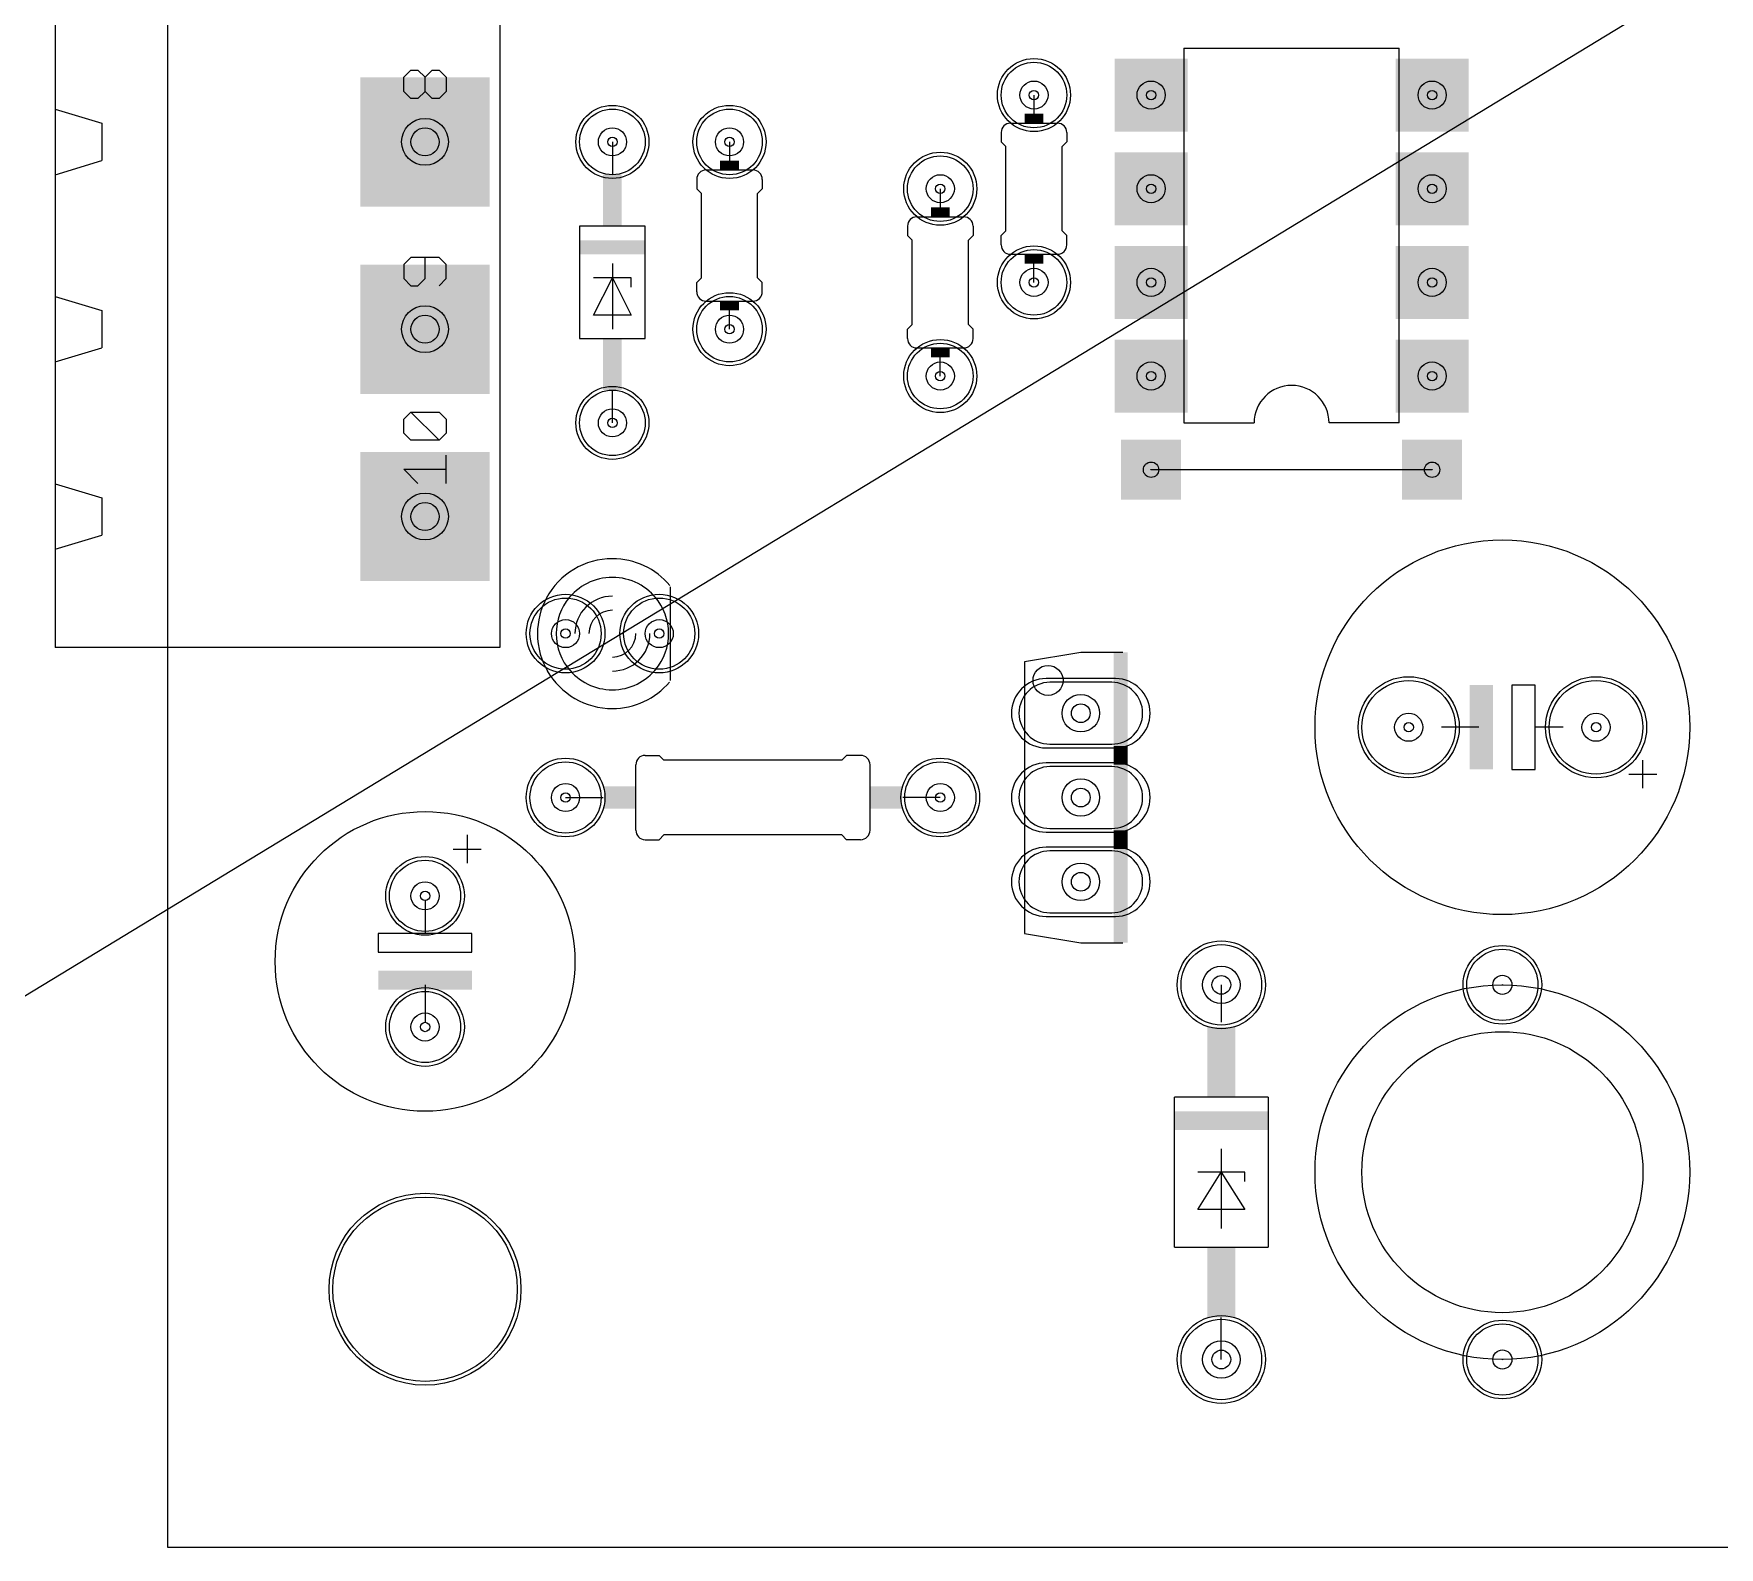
# Model space of a CAD drawing. Extents: x -71 to 251, y 10 to 132.
# Drawn here: x -2.99 to 42.71, y 10.15 to 51.19 of the extents above; entities that cross this region are included whole.
import ezdxf

# ---------------------------------------------------------------- set-up
doc = ezdxf.new("R2010")
doc.units = 0
doc.header["$MEASUREMENT"] = 0
doc.layers.get('0').update_dxf_attribs({"linetype": 'CONTINUOUS'})
for name, color, linetype in [('1', 22, 'CONTINUOUS'), ('17', 82, 'CONTINUOUS'), ('18', 82, 'CONTINUOUS'), ('20', 7, 'CONTINUOUS'), ('21', 253, 'CONTINUOUS'), ('29', 253, 'CONTINUOUS'), ('30', 253, 'CONTINUOUS'), ('44', 253, 'CONTINUOUS'), ('51', 253, 'CONTINUOUS')]:
    doc.layers.add(name, color=color, linetype=linetype)

# ---------------------------------------------------------------- blocks, each defined once
blk = doc.blocks.new('RECT')
blk.add_solid([(-0.5, -0.5), (0.5, -0.5), (-0.5, 0.5), (0.5, 0.5)])
blk = doc.blocks.new('ROUNDP')
blk.add_circle((0, 0), 0.5)
blk = doc.blocks.new('SQUAREP')
blk.add_solid([(-0.5, -0.5), (0.5, -0.5), (-0.5, 0.5), (0.5, 0.5)])
blk = doc.blocks.new('LONGP100')
blk.add_lwpolyline([(-0.5, -0.5), (0.5, -0.5, 1), (0.5, 0.5), (-0.5, 0.5, 1)], format="xyb", close=True)
blk = doc.blocks.new('SQUAREV')
blk.add_solid([(-0.5, -0.5), (0.5, -0.5), (-0.5, 0.5), (0.5, 0.5)])
blk = doc.blocks.new('ROUNDV')
blk.add_circle((0, 0), 0.5)

msp = doc.modelspace()

# ---------------------------------------------------------------- linework, layer by layer
at = {"linetype": 'Continuous'}
msp.add_line((43.805, 53.67), (-12.7862, 19.2871), dxfattribs=at)
at = {"layer": '1'}
msp.add_line((34.925, 39.37), (27.305, 39.37), dxfattribs=at)
at = {"layer": '20'}
for p, q in [((0.64, 111.722), (0.64, 10.1472)), ((0.64, 10.1472), (126.35, 10.1472))]:
    msp.add_line(p, q, dxfattribs=at)
msp.add_circle((7.62, 17.145), 2.5, dxfattribs=at)
at = {"layer": '21'}
for p, q in [((0.635, 87.376), (0.635, 34.544)), ((9.652, 52.705), (9.652, 48.895)), ((-2.413, 52.451), (-2.413, 49.149)), ((28.194, 50.8), (28.194, 40.64)), ((28.194, 50.8), (34.036, 50.8)), ((34.036, 40.64), (34.036, 50.8)), ((7.0475, 50.0121), (7.2382, 50.2028)), ((7.0475, 49.6308), (7.0475, 50.0121)), ((7.2382, 50.2028), (7.4289, 50.2028)), ((7.4289, 50.2028), (7.6195, 50.0121)), ((7.6195, 50.0121), (7.8102, 50.2028)), ((7.6195, 49.6308), (7.6195, 50.0121)), ((7.8102, 50.2028), (8.0008, 50.2028)), ((8.0008, 50.2028), (8.1915, 50.0121)), ((8.1915, 50.0121), (8.1915, 49.6308)), ((7.2382, 49.4401), (7.0475, 49.6308)), ((7.4289, 49.4401), (7.2382, 49.4401)), ((7.6195, 49.6308), (7.4289, 49.4401)), ((7.8102, 49.4401), (7.6195, 49.6308)), ((8.0008, 49.4401), (7.8102, 49.4401)), ((8.1915, 49.6308), (8.0008, 49.4401)), ((-2.413, 49.149), (-2.413, 47.371)), ((-2.413, 49.149), (-1.143, 48.768)), ((-1.143, 48.768), (-1.143, 47.752)), ((23.241, 48.514), (23.241, 48.26)), ((25.019, 48.514), (25.019, 48.26)), ((23.368, 48.133), (23.241, 48.26)), ((23.368, 45.847), (23.368, 48.133)), ((24.892, 48.133), (25.019, 48.26)), ((24.892, 45.847), (24.892, 48.133)), ((-2.413, 47.371), (-1.143, 47.752)), ((9.652, 47.625), (9.652, 43.815)), ((-2.413, 47.371), (-2.413, 44.069)), ((14.986, 47.244), (14.986, 46.99)), ((16.764, 47.244), (16.764, 46.99)), ((15.113, 46.863), (14.986, 46.99)), ((15.113, 44.577), (15.113, 46.863)), ((16.637, 46.863), (16.764, 46.99)), ((16.637, 44.577), (16.637, 46.863)), ((11.811, 45.974), (11.811, 42.926)), ((13.589, 45.974), (11.811, 45.974)), ((13.589, 42.926), (13.589, 45.974)), ((20.701, 45.974), (20.701, 45.72)), ((20.828, 45.593), (20.701, 45.72)), ((22.352, 45.593), (22.479, 45.72)), ((22.479, 45.974), (22.479, 45.72)), ((23.368, 45.847), (23.241, 45.72)), ((23.241, 45.466), (23.241, 45.72)), ((24.892, 45.847), (25.019, 45.72)), ((25.019, 45.466), (25.019, 45.72)), ((20.828, 43.307), (20.828, 45.593)), ((22.352, 43.307), (22.352, 45.593)), ((7.2382, 45.1228), (7.0475, 44.9321)), ((7.0475, 44.9321), (7.0475, 44.5508)), ((8.0008, 45.1228), (7.2382, 45.1228)), ((7.6195, 44.5508), (7.6195, 45.1228)), ((8.1915, 44.9321), (8.0008, 45.1228)), ((8.1915, 44.5508), (8.1915, 44.9321)), ((12.7, 44.958), (12.7, 44.577)), ((7.0475, 44.5508), (7.2382, 44.3601)), ((7.2382, 44.3601), (7.4289, 44.3601)), ((7.4289, 44.3601), (7.6195, 44.5508)), ((8.0008, 44.3601), (8.1915, 44.5508)), ((12.192, 43.561), (12.7, 44.577)), ((12.7, 44.577), (12.192, 44.577)), ((12.7, 44.577), (12.7, 43.18)), ((12.7, 44.577), (13.208, 43.561)), ((13.208, 44.577), (12.7, 44.577)), ((13.208, 44.323), (13.208, 44.577)), ((15.113, 44.577), (14.986, 44.45)), ((14.986, 44.196), (14.986, 44.45)), ((16.637, 44.577), (16.764, 44.45)), ((16.764, 44.196), (16.764, 44.45)), ((-2.413, 44.069), (-2.413, 42.291)), ((-2.413, 44.069), (-1.143, 43.688)), ((-1.143, 43.688), (-1.143, 42.672)), ((13.208, 43.561), (12.192, 43.561)), ((20.828, 43.307), (20.701, 43.18)), ((20.701, 42.926), (20.701, 43.18)), ((22.352, 43.307), (22.479, 43.18)), ((22.479, 42.926), (22.479, 43.18)), ((-2.413, 42.291), (-1.143, 42.672)), ((9.652, 42.545), (9.652, 38.735)), ((11.811, 42.926), (13.589, 42.926)), ((-2.413, 42.291), (-2.413, 38.989)), ((7.0475, 40.7411), (7.2382, 40.9318)), ((7.0475, 40.3598), (7.0475, 40.7411)), ((7.2382, 40.9318), (8.0008, 40.9318)), ((8.0008, 40.1691), (7.2382, 40.9318)), ((8.0008, 40.9318), (8.1915, 40.7411)), ((8.1915, 40.7411), (8.1915, 40.3598)), ((7.2382, 40.1691), (7.0475, 40.3598)), ((8.1915, 40.3598), (8.0008, 40.1691)), ((28.194, 40.64), (30.099, 40.64)), ((34.036, 40.64), (32.131, 40.64)), ((8.0008, 40.1691), (7.2382, 40.1691)), ((8.1915, 38.9997), (8.1915, 39.7624)), ((7.4289, 38.9997), (7.0475, 39.381)), ((7.0475, 39.381), (8.1915, 39.381)), ((-2.413, 38.989), (-2.413, 37.211)), ((-2.413, 38.989), (-1.143, 38.608)), ((-1.143, 38.608), (-1.143, 37.592)), ((-2.413, 37.211), (-1.143, 37.592)), ((-2.413, 37.211), (-2.413, 34.544)), ((9.652, 37.465), (9.652, 34.544)), ((0.635, 34.544), (-2.413, 34.544)), ((9.652, 34.544), (0.635, 34.544)), ((25.4, 34.417), (23.876, 34.163)), ((26.543, 34.417), (25.4, 34.417)), ((23.876, 34.163), (23.876, 33.274)), ((37.719, 33.528), (37.084, 33.528)), ((37.084, 33.528), (37.084, 31.242)), ((37.719, 32.385), (37.719, 33.528)), ((23.876, 32.258), (23.876, 30.988)), ((36.195, 32.385), (35.687, 32.385)), ((37.973, 32.385), (37.719, 32.385)), ((37.719, 31.242), (37.719, 32.385)), ((13.589, 31.623), (13.97, 31.623)), ((14.097, 31.496), (13.97, 31.623)), ((18.923, 31.496), (19.05, 31.623)), ((19.431, 31.623), (19.05, 31.623)), ((13.335, 29.591), (13.335, 31.369)), ((18.923, 31.496), (14.097, 31.496)), ((19.685, 29.591), (19.685, 31.369)), ((37.084, 31.242), (37.719, 31.242)), ((40.259, 31.115), (41.021, 31.115)), ((40.64, 30.734), (40.64, 31.496)), ((23.876, 29.972), (23.876, 28.702)), ((8.763, 29.464), (8.763, 28.702)), ((13.589, 29.337), (13.97, 29.337)), ((14.097, 29.464), (13.97, 29.337)), ((18.923, 29.464), (14.097, 29.464)), ((18.923, 29.464), (19.05, 29.337)), ((19.431, 29.337), (19.05, 29.337)), ((8.382, 29.083), (9.144, 29.083)), ((23.876, 27.686), (23.876, 26.797)), ((23.876, 26.797), (25.4, 26.543)), ((25.4, 26.543), (26.543, 26.543)), ((27.94, 18.288), (27.94, 22.352)), ((30.48, 22.352), (27.94, 22.352)), ((30.48, 22.352), (30.48, 18.288)), ((29.21, 20.955), (29.21, 20.32)), ((28.575, 19.304), (29.21, 20.32)), ((29.21, 20.32), (28.575, 20.32)), ((29.21, 20.32), (29.21, 18.796)), ((29.21, 20.32), (29.845, 19.304)), ((29.845, 20.32), (29.21, 20.32)), ((29.845, 20.066), (29.845, 20.32)), ((29.845, 19.304), (28.575, 19.304)), ((27.94, 18.288), (30.48, 18.288))]:
    msp.add_line(p, q, dxfattribs=at)
for centre, radius in [((36.83, 32.385), 5.08), ((7.62, 26.035), 4.064), ((36.83, 20.32), 5.08), ((36.83, 20.32), 3.81)]:
    msp.add_circle(centre, radius, dxfattribs=at)
for centre, radius, start, end in [((23.495, 48.514), 0.254, 90, 180), ((24.765, 48.514), 0.254, 0, 90), ((15.24, 47.244), 0.254, 90, 180), ((16.51, 47.244), 0.254, 0, 90), ((20.955, 45.974), 0.254, 90, 180), ((22.225, 45.974), 0.254, 0, 90), ((23.495, 45.466), 0.254, 180, 270), ((24.765, 45.466), 0.254, 270, 0), ((15.24, 44.196), 0.254, 180, 270), ((16.51, 44.196), 0.254, 270, 0), ((20.955, 42.926), 0.254, 180, 270), ((22.225, 42.926), 0.254, 270, 0), ((31.115, 40.64), 1.016, 0, 180), ((12.7001, 34.925), 2.032, 90.0017, 151.9286), ((12.7, 34.925), 2.032, 39.8072, 90.0003), ((12.7, 34.925), 1.524, 90, 143.1301), ((12.7, 34.925), 1.524, 35.5374, 89.9987), ((12.6999, 34.925), 2.032, 209.7464, 270.0016), ((12.7, 34.925), 1.524, 217.8728, 269.9997), ((12.7, 34.925), 1.524, 270.0003, 322.1272), ((12.7, 34.925), 2.032, 269.9989, 319.762), ((13.589, 31.369), 0.254, 90, 180), ((19.431, 31.369), 0.254, 0, 90), ((13.589, 29.591), 0.254, 180, 270), ((19.431, 29.591), 0.254, 270, 0)]:
    msp.add_arc(centre, radius, start, end, dxfattribs=at)
at = {"layer": '29'}
msp.add_circle((7.62, 17.145), 2.6016, dxfattribs=at)
at = {"layer": '30'}
msp.add_circle((7.62, 17.145), 2.6016, dxfattribs=at)
at = {"layer": '44'}
for centre, radius in [((24.13, 49.53), 0.127), ((27.305, 49.53), 0.127), ((34.925, 49.53), 0.127), ((7.62, 48.26), 0.381), ((12.7, 48.26), 0.127), ((15.875, 48.26), 0.127), ((21.59, 46.99), 0.127), ((27.305, 46.99), 0.127), ((34.925, 46.99), 0.127), ((24.13, 44.45), 0.127), ((27.305, 44.45), 0.127), ((34.925, 44.45), 0.127), ((7.62, 43.18), 0.381), ((15.875, 43.18), 0.127), ((21.59, 41.91), 0.127), ((27.305, 41.91), 0.127), ((34.925, 41.91), 0.127), ((12.7, 40.64), 0.127), ((27.305, 39.37), 0.005), ((34.925, 39.37), 0.005), ((7.62, 38.1), 0.381), ((11.43, 34.925), 0.127), ((13.97, 34.925), 0.127), ((25.4, 32.766), 0.254), ((34.29, 32.385), 0.127), ((39.37, 32.385), 0.127), ((25.4, 30.48), 0.254), ((11.43, 30.48), 0.127), ((21.59, 30.48), 0.127), ((25.4, 28.194), 0.254), ((7.62, 27.813), 0.127), ((29.21, 25.4), 0.254), ((36.83, 25.4), 0.005), ((7.62, 24.257), 0.127), ((29.21, 15.24), 0.254), ((36.83, 15.24), 0.005)]:
    msp.add_circle(centre, radius, dxfattribs=at)
at = {"layer": '51'}
for p, q in [((24.13, 49.53), (24.13, 49.022)), ((9.652, 48.895), (9.652, 47.625)), ((23.495, 48.768), (24.765, 48.768)), ((12.7, 48.26), (12.7, 47.371)), ((15.875, 48.26), (15.875, 47.752)), ((15.24, 47.498), (16.51, 47.498)), ((21.59, 46.99), (21.59, 46.482)), ((20.955, 46.228), (22.225, 46.228)), ((23.495, 45.212), (24.765, 45.212)), ((24.13, 44.45), (24.13, 44.958)), ((15.24, 43.942), (16.51, 43.942)), ((9.652, 43.815), (9.652, 42.545)), ((15.875, 43.18), (15.875, 43.688)), ((20.955, 42.672), (22.225, 42.672)), ((21.59, 41.91), (21.59, 42.418)), ((12.7, 40.64), (12.7, 41.529)), ((9.652, 38.735), (9.652, 37.465)), ((14.2748, 33.655), (14.2748, 36.195)), ((23.876, 33.274), (23.876, 32.258)), ((35.687, 32.385), (35.179, 32.385)), ((38.481, 32.385), (37.973, 32.385)), ((23.876, 30.988), (23.876, 29.972)), ((11.43, 30.48), (12.446, 30.48)), ((21.59, 30.48), (20.574, 30.48)), ((23.876, 28.702), (23.876, 27.686)), ((7.62, 27.686), (7.62, 26.797)), ((7.62, 26.797), (6.35, 26.797)), ((6.35, 26.797), (6.35, 26.289)), ((8.89, 26.797), (7.62, 26.797)), ((8.89, 26.289), (8.89, 26.797)), ((6.35, 26.289), (8.89, 26.289)), ((7.62, 25.4), (7.62, 24.384)), ((29.21, 25.4), (29.21, 24.384)), ((29.21, 15.24), (29.21, 16.383))]:
    msp.add_line(p, q, dxfattribs=at)
msp.add_circle((24.511, 33.655), 0.4064, dxfattribs=at)
for centre, radius, start, end in [((12.7, 34.925), 2.032, 151.6982, 179.9999), ((12.7, 34.925), 1.524, 140.1962, 179.9998), ((12.7, 34.925), 1.016, 90, 180), ((12.7, 34.925), 1.524, 0.0005, 40.6017), ((12.7, 34.925), 0.635, 90, 180), ((12.7, 34.9249), 2.032, 179.9977, 211.6059), ((12.7, 34.9249), 1.524, 179.9976, 221.6308), ((12.7, 34.925), 0.635, 270, 0), ((12.7, 34.925), 1.016, 270, 0), ((12.7, 34.925), 1.524, 320.1962, 359.9998)]:
    msp.add_arc(centre, radius, start, end, dxfattribs=at)

# ---------------------------------------------------------------- block references
at = {"layer": '17'}
for name, p, xscale, yscale, rotation in [('ROUNDP', (24.13, 49.53), 1.778, 1.778, 270), ('SQUAREP', (27.305, 49.53), 1.778, 1.778, 180), ('SQUAREP', (34.925, 49.53), 1.778, 1.778, 180), ('ROUNDP', (24.13, 49.53), 0.762, 0.762, 270), ('ROUNDP', (24.13, 49.53), 0.762, 0.762, 270), ('ROUNDP', (24.13, 49.53), 0.762, 0.762, 270), ('ROUNDP', (24.13, 49.53), 0.762, 0.762, 270), ('ROUNDP', (24.13, 49.53), 0.762, 0.762, 270), ('ROUNDP', (24.13, 49.53), 0.762, 0.762, 270), ('ROUNDP', (24.13, 49.53), 0.762, 0.762, 270), ('ROUNDP', (24.13, 49.53), 0.762, 0.762, 270), ('ROUNDP', (24.13, 49.53), 0.762, 0.762, 270), ('ROUNDP', (24.13, 49.53), 0.762, 0.762, 270), ('ROUNDP', (24.13, 49.53), 0.762, 0.762, 270), ('ROUNDP', (24.13, 49.53), 0.762, 0.762, 270), ('ROUNDP', (24.13, 49.53), 0.762, 0.762, 270), ('ROUNDP', (24.13, 49.53), 0.762, 0.762, 270), ('ROUNDP', (27.305, 49.53), 0.762, 0.762, 180), ('ROUNDP', (27.305, 49.53), 0.762, 0.762, 180), ('ROUNDP', (27.305, 49.53), 0.762, 0.762, 180), ('ROUNDP', (27.305, 49.53), 0.762, 0.762, 180), ('ROUNDP', (27.305, 49.53), 0.762, 0.762, 180), ('ROUNDP', (27.305, 49.53), 0.762, 0.762, 180), ('ROUNDP', (27.305, 49.53), 0.762, 0.762, 180), ('ROUNDP', (27.305, 49.53), 0.762, 0.762, 180), ('ROUNDP', (27.305, 49.53), 0.762, 0.762, 180), ('ROUNDP', (27.305, 49.53), 0.762, 0.762, 180), ('ROUNDP', (27.305, 49.53), 0.762, 0.762, 180), ('ROUNDP', (27.305, 49.53), 0.762, 0.762, 180), ('ROUNDP', (27.305, 49.53), 0.762, 0.762, 180), ('ROUNDP', (27.305, 49.53), 0.762, 0.762, 180), ('ROUNDP', (34.925, 49.53), 0.762, 0.762, 180), ('ROUNDP', (34.925, 49.53), 0.762, 0.762, 180), ('ROUNDP', (34.925, 49.53), 0.762, 0.762, 180), ('ROUNDP', (34.925, 49.53), 0.762, 0.762, 180), ('ROUNDP', (34.925, 49.53), 0.762, 0.762, 180), ('ROUNDP', (34.925, 49.53), 0.762, 0.762, 180), ('ROUNDP', (34.925, 49.53), 0.762, 0.762, 180), ('ROUNDP', (34.925, 49.53), 0.762, 0.762, 180), ('ROUNDP', (34.925, 49.53), 0.762, 0.762, 180), ('ROUNDP', (34.925, 49.53), 0.762, 0.762, 180), ('ROUNDP', (34.925, 49.53), 0.762, 0.762, 180), ('ROUNDP', (34.925, 49.53), 0.762, 0.762, 180), ('ROUNDP', (34.925, 49.53), 0.762, 0.762, 180), ('ROUNDP', (34.925, 49.53), 0.762, 0.762, 180), ('ROUNDP', (12.7, 48.26), 1.778, 1.778, 270), ('ROUNDP', (15.875, 48.26), 1.778, 1.778, 270), ('ROUNDP', (12.7, 48.26), 0.762, 0.762, 270), ('ROUNDP', (12.7, 48.26), 0.762, 0.762, 270), ('ROUNDP', (12.7, 48.26), 0.762, 0.762, 270), ('ROUNDP', (12.7, 48.26), 0.762, 0.762, 270), ('ROUNDP', (12.7, 48.26), 0.762, 0.762, 270), ('ROUNDP', (12.7, 48.26), 0.762, 0.762, 270), ('ROUNDP', (12.7, 48.26), 0.762, 0.762, 270), ('ROUNDP', (12.7, 48.26), 0.762, 0.762, 270), ('ROUNDP', (12.7, 48.26), 0.762, 0.762, 270), ('ROUNDP', (12.7, 48.26), 0.762, 0.762, 270), ('ROUNDP', (12.7, 48.26), 0.762, 0.762, 270), ('ROUNDP', (12.7, 48.26), 0.762, 0.762, 270), ('ROUNDP', (12.7, 48.26), 0.762, 0.762, 270), ('ROUNDP', (12.7, 48.26), 0.762, 0.762, 270), ('ROUNDP', (15.875, 48.26), 0.762, 0.762, 270), ('ROUNDP', (15.875, 48.26), 0.762, 0.762, 270), ('ROUNDP', (15.875, 48.26), 0.762, 0.762, 270), ('ROUNDP', (15.875, 48.26), 0.762, 0.762, 270), ('ROUNDP', (15.875, 48.26), 0.762, 0.762, 270), ('ROUNDP', (15.875, 48.26), 0.762, 0.762, 270), ('ROUNDP', (15.875, 48.26), 0.762, 0.762, 270), ('ROUNDP', (15.875, 48.26), 0.762, 0.762, 270), ('ROUNDP', (15.875, 48.26), 0.762, 0.762, 270), ('ROUNDP', (15.875, 48.26), 0.762, 0.762, 270), ('ROUNDP', (15.875, 48.26), 0.762, 0.762, 270), ('ROUNDP', (15.875, 48.26), 0.762, 0.762, 270), ('ROUNDP', (15.875, 48.26), 0.762, 0.762, 270), ('ROUNDP', (15.875, 48.26), 0.762, 0.762, 270), ('ROUNDP', (21.59, 46.99), 1.778, 1.778, 270), ('SQUAREP', (27.305, 46.99), 1.778, 1.778, 180), ('SQUAREP', (34.925, 46.99), 1.778, 1.778, 180), ('ROUNDP', (21.59, 46.99), 0.762, 0.762, 270), ('ROUNDP', (21.59, 46.99), 0.762, 0.762, 270), ('ROUNDP', (21.59, 46.99), 0.762, 0.762, 270), ('ROUNDP', (21.59, 46.99), 0.762, 0.762, 270), ('ROUNDP', (21.59, 46.99), 0.762, 0.762, 270), ('ROUNDP', (21.59, 46.99), 0.762, 0.762, 270), ('ROUNDP', (21.59, 46.99), 0.762, 0.762, 270), ('ROUNDP', (21.59, 46.99), 0.762, 0.762, 270), ('ROUNDP', (21.59, 46.99), 0.762, 0.762, 270), ('ROUNDP', (21.59, 46.99), 0.762, 0.762, 270), ('ROUNDP', (21.59, 46.99), 0.762, 0.762, 270), ('ROUNDP', (21.59, 46.99), 0.762, 0.762, 270), ('ROUNDP', (21.59, 46.99), 0.762, 0.762, 270), ('ROUNDP', (21.59, 46.99), 0.762, 0.762, 270), ('ROUNDP', (27.305, 46.99), 0.762, 0.762, 180), ('ROUNDP', (27.305, 46.99), 0.762, 0.762, 180), ('ROUNDP', (27.305, 46.99), 0.762, 0.762, 180), ('ROUNDP', (27.305, 46.99), 0.762, 0.762, 180), ('ROUNDP', (27.305, 46.99), 0.762, 0.762, 180), ('ROUNDP', (27.305, 46.99), 0.762, 0.762, 180), ('ROUNDP', (27.305, 46.99), 0.762, 0.762, 180), ('ROUNDP', (27.305, 46.99), 0.762, 0.762, 180), ('ROUNDP', (27.305, 46.99), 0.762, 0.762, 180), ('ROUNDP', (27.305, 46.99), 0.762, 0.762, 180), ('ROUNDP', (27.305, 46.99), 0.762, 0.762, 180), ('ROUNDP', (27.305, 46.99), 0.762, 0.762, 180), ('ROUNDP', (27.305, 46.99), 0.762, 0.762, 180), ('ROUNDP', (27.305, 46.99), 0.762, 0.762, 180), ('ROUNDP', (34.925, 46.99), 0.762, 0.762, 180), ('ROUNDP', (34.925, 46.99), 0.762, 0.762, 180), ('ROUNDP', (34.925, 46.99), 0.762, 0.762, 180), ('ROUNDP', (34.925, 46.99), 0.762, 0.762, 180), ('ROUNDP', (34.925, 46.99), 0.762, 0.762, 180), ('ROUNDP', (34.925, 46.99), 0.762, 0.762, 180), ('ROUNDP', (34.925, 46.99), 0.762, 0.762, 180), ('ROUNDP', (34.925, 46.99), 0.762, 0.762, 180), ('ROUNDP', (34.925, 46.99), 0.762, 0.762, 180), ('ROUNDP', (34.925, 46.99), 0.762, 0.762, 180), ('ROUNDP', (34.925, 46.99), 0.762, 0.762, 180), ('ROUNDP', (34.925, 46.99), 0.762, 0.762, 180), ('ROUNDP', (34.925, 46.99), 0.762, 0.762, 180), ('ROUNDP', (34.925, 46.99), 0.762, 0.762, 180), ('ROUNDP', (24.13, 44.45), 1.778, 1.778, 270), ('SQUAREP', (27.305, 44.45), 1.778, 1.778, 180), ('SQUAREP', (34.925, 44.45), 1.778, 1.778, 180), ('ROUNDP', (24.13, 44.45), 0.762, 0.762, 270), ('ROUNDP', (24.13, 44.45), 0.762, 0.762, 270), ('ROUNDP', (24.13, 44.45), 0.762, 0.762, 270), ('ROUNDP', (24.13, 44.45), 0.762, 0.762, 270), ('ROUNDP', (24.13, 44.45), 0.762, 0.762, 270), ('ROUNDP', (24.13, 44.45), 0.762, 0.762, 270), ('ROUNDP', (24.13, 44.45), 0.762, 0.762, 270), ('ROUNDP', (24.13, 44.45), 0.762, 0.762, 270), ('ROUNDP', (24.13, 44.45), 0.762, 0.762, 270), ('ROUNDP', (24.13, 44.45), 0.762, 0.762, 270), ('ROUNDP', (24.13, 44.45), 0.762, 0.762, 270), ('ROUNDP', (24.13, 44.45), 0.762, 0.762, 270), ('ROUNDP', (24.13, 44.45), 0.762, 0.762, 270), ('ROUNDP', (24.13, 44.45), 0.762, 0.762, 270), ('ROUNDP', (27.305, 44.45), 0.762, 0.762, 180), ('ROUNDP', (27.305, 44.45), 0.762, 0.762, 180), ('ROUNDP', (27.305, 44.45), 0.762, 0.762, 180), ('ROUNDP', (27.305, 44.45), 0.762, 0.762, 180), ('ROUNDP', (27.305, 44.45), 0.762, 0.762, 180), ('ROUNDP', (27.305, 44.45), 0.762, 0.762, 180), ('ROUNDP', (27.305, 44.45), 0.762, 0.762, 180), ('ROUNDP', (27.305, 44.45), 0.762, 0.762, 180), ('ROUNDP', (27.305, 44.45), 0.762, 0.762, 180), ('ROUNDP', (27.305, 44.45), 0.762, 0.762, 180), ('ROUNDP', (27.305, 44.45), 0.762, 0.762, 180), ('ROUNDP', (27.305, 44.45), 0.762, 0.762, 180), ('ROUNDP', (27.305, 44.45), 0.762, 0.762, 180), ('ROUNDP', (27.305, 44.45), 0.762, 0.762, 180), ('ROUNDP', (34.925, 44.45), 0.762, 0.762, 180), ('ROUNDP', (34.925, 44.45), 0.762, 0.762, 180), ('ROUNDP', (34.925, 44.45), 0.762, 0.762, 180), ('ROUNDP', (34.925, 44.45), 0.762, 0.762, 180), ('ROUNDP', (34.925, 44.45), 0.762, 0.762, 180), ('ROUNDP', (34.925, 44.45), 0.762, 0.762, 180), ('ROUNDP', (34.925, 44.45), 0.762, 0.762, 180), ('ROUNDP', (34.925, 44.45), 0.762, 0.762, 180), ('ROUNDP', (34.925, 44.45), 0.762, 0.762, 180), ('ROUNDP', (34.925, 44.45), 0.762, 0.762, 180), ('ROUNDP', (34.925, 44.45), 0.762, 0.762, 180), ('ROUNDP', (34.925, 44.45), 0.762, 0.762, 180), ('ROUNDP', (34.925, 44.45), 0.762, 0.762, 180), ('ROUNDP', (34.925, 44.45), 0.762, 0.762, 180), ('ROUNDP', (15.875, 43.18), 1.778, 1.778, 270), ('ROUNDP', (15.875, 43.18), 0.762, 0.762, 270), ('ROUNDP', (15.875, 43.18), 0.762, 0.762, 270), ('ROUNDP', (15.875, 43.18), 0.762, 0.762, 270), ('ROUNDP', (15.875, 43.18), 0.762, 0.762, 270), ('ROUNDP', (15.875, 43.18), 0.762, 0.762, 270), ('ROUNDP', (15.875, 43.18), 0.762, 0.762, 270), ('ROUNDP', (15.875, 43.18), 0.762, 0.762, 270), ('ROUNDP', (15.875, 43.18), 0.762, 0.762, 270), ('ROUNDP', (15.875, 43.18), 0.762, 0.762, 270), ('ROUNDP', (15.875, 43.18), 0.762, 0.762, 270), ('ROUNDP', (15.875, 43.18), 0.762, 0.762, 270), ('ROUNDP', (15.875, 43.18), 0.762, 0.762, 270), ('ROUNDP', (15.875, 43.18), 0.762, 0.762, 270), ('ROUNDP', (15.875, 43.18), 0.762, 0.762, 270), ('ROUNDP', (21.59, 41.91), 1.778, 1.778, 270), ('SQUAREP', (27.305, 41.91), 1.778, 1.778, 180), ('SQUAREP', (34.925, 41.91), 1.778, 1.778, 180), ('ROUNDP', (21.59, 41.91), 0.762, 0.762, 270), ('ROUNDP', (21.59, 41.91), 0.762, 0.762, 270), ('ROUNDP', (21.59, 41.91), 0.762, 0.762, 270), ('ROUNDP', (21.59, 41.91), 0.762, 0.762, 270), ('ROUNDP', (21.59, 41.91), 0.762, 0.762, 270), ('ROUNDP', (21.59, 41.91), 0.762, 0.762, 270), ('ROUNDP', (21.59, 41.91), 0.762, 0.762, 270), ('ROUNDP', (21.59, 41.91), 0.762, 0.762, 270), ('ROUNDP', (21.59, 41.91), 0.762, 0.762, 270), ('ROUNDP', (21.59, 41.91), 0.762, 0.762, 270), ('ROUNDP', (21.59, 41.91), 0.762, 0.762, 270), ('ROUNDP', (21.59, 41.91), 0.762, 0.762, 270), ('ROUNDP', (21.59, 41.91), 0.762, 0.762, 270), ('ROUNDP', (21.59, 41.91), 0.762, 0.762, 270), ('ROUNDP', (27.305, 41.91), 0.762, 0.762, 180), ('ROUNDP', (27.305, 41.91), 0.762, 0.762, 180), ('ROUNDP', (27.305, 41.91), 0.762, 0.762, 180), ('ROUNDP', (27.305, 41.91), 0.762, 0.762, 180), ('ROUNDP', (27.305, 41.91), 0.762, 0.762, 180), ('ROUNDP', (27.305, 41.91), 0.762, 0.762, 180), ('ROUNDP', (27.305, 41.91), 0.762, 0.762, 180), ('ROUNDP', (27.305, 41.91), 0.762, 0.762, 180), ('ROUNDP', (27.305, 41.91), 0.762, 0.762, 180), ('ROUNDP', (27.305, 41.91), 0.762, 0.762, 180), ('ROUNDP', (27.305, 41.91), 0.762, 0.762, 180), ('ROUNDP', (27.305, 41.91), 0.762, 0.762, 180), ('ROUNDP', (27.305, 41.91), 0.762, 0.762, 180), ('ROUNDP', (27.305, 41.91), 0.762, 0.762, 180), ('ROUNDP', (34.925, 41.91), 0.762, 0.762, 180), ('ROUNDP', (34.925, 41.91), 0.762, 0.762, 180), ('ROUNDP', (34.925, 41.91), 0.762, 0.762, 180), ('ROUNDP', (34.925, 41.91), 0.762, 0.762, 180), ('ROUNDP', (34.925, 41.91), 0.762, 0.762, 180), ('ROUNDP', (34.925, 41.91), 0.762, 0.762, 180), ('ROUNDP', (34.925, 41.91), 0.762, 0.762, 180), ('ROUNDP', (34.925, 41.91), 0.762, 0.762, 180), ('ROUNDP', (34.925, 41.91), 0.762, 0.762, 180), ('ROUNDP', (34.925, 41.91), 0.762, 0.762, 180), ('ROUNDP', (34.925, 41.91), 0.762, 0.762, 180), ('ROUNDP', (34.925, 41.91), 0.762, 0.762, 180), ('ROUNDP', (34.925, 41.91), 0.762, 0.762, 180), ('ROUNDP', (34.925, 41.91), 0.762, 0.762, 180), ('ROUNDP', (12.7, 40.64), 1.778, 1.778, 270), ('ROUNDP', (12.7, 40.64), 0.762, 0.762, 270), ('ROUNDP', (12.7, 40.64), 0.762, 0.762, 270), ('ROUNDP', (12.7, 40.64), 0.762, 0.762, 270), ('ROUNDP', (12.7, 40.64), 0.762, 0.762, 270), ('ROUNDP', (12.7, 40.64), 0.762, 0.762, 270), ('ROUNDP', (12.7, 40.64), 0.762, 0.762, 270), ('ROUNDP', (12.7, 40.64), 0.762, 0.762, 270), ('ROUNDP', (12.7, 40.64), 0.762, 0.762, 270), ('ROUNDP', (12.7, 40.64), 0.762, 0.762, 270), ('ROUNDP', (12.7, 40.64), 0.762, 0.762, 270), ('ROUNDP', (12.7, 40.64), 0.762, 0.762, 270), ('ROUNDP', (12.7, 40.64), 0.762, 0.762, 270), ('ROUNDP', (12.7, 40.64), 0.762, 0.762, 270), ('ROUNDP', (12.7, 40.64), 0.762, 0.762, 270), ('ROUNDP', (34.29, 32.385), 2.54, 2.54, 180), ('ROUNDP', (39.37, 32.385), 2.54, 2.54, 180), ('ROUNDP', (34.29, 32.385), 0.762, 0.762, 180), ('ROUNDP', (34.29, 32.385), 0.762, 0.762, 180), ('ROUNDP', (34.29, 32.385), 0.762, 0.762, 180), ('ROUNDP', (34.29, 32.385), 0.762, 0.762, 180), ('ROUNDP', (34.29, 32.385), 0.762, 0.762, 180), ('ROUNDP', (34.29, 32.385), 0.762, 0.762, 180), ('ROUNDP', (34.29, 32.385), 0.762, 0.762, 180), ('ROUNDP', (34.29, 32.385), 0.762, 0.762, 180), ('ROUNDP', (34.29, 32.385), 0.762, 0.762, 180), ('ROUNDP', (34.29, 32.385), 0.762, 0.762, 180), ('ROUNDP', (34.29, 32.385), 0.762, 0.762, 180), ('ROUNDP', (34.29, 32.385), 0.762, 0.762, 180), ('ROUNDP', (34.29, 32.385), 0.762, 0.762, 180), ('ROUNDP', (34.29, 32.385), 0.762, 0.762, 180), ('ROUNDP', (39.37, 32.385), 0.762, 0.762, 180), ('ROUNDP', (39.37, 32.385), 0.762, 0.762, 180), ('ROUNDP', (39.37, 32.385), 0.762, 0.762, 180), ('ROUNDP', (39.37, 32.385), 0.762, 0.762, 180), ('ROUNDP', (39.37, 32.385), 0.762, 0.762, 180), ('ROUNDP', (39.37, 32.385), 0.762, 0.762, 180), ('ROUNDP', (39.37, 32.385), 0.762, 0.762, 180), ('ROUNDP', (39.37, 32.385), 0.762, 0.762, 180), ('ROUNDP', (39.37, 32.385), 0.762, 0.762, 180), ('ROUNDP', (39.37, 32.385), 0.762, 0.762, 180), ('ROUNDP', (39.37, 32.385), 0.762, 0.762, 180), ('ROUNDP', (39.37, 32.385), 0.762, 0.762, 180), ('ROUNDP', (39.37, 32.385), 0.762, 0.762, 180), ('ROUNDP', (39.37, 32.385), 0.762, 0.762, 180), ('ROUNDP', (7.62, 27.813), 1.9304, 1.9304, 270), ('ROUNDP', (7.62, 27.813), 0.762, 0.762, 270), ('ROUNDP', (7.62, 27.813), 0.762, 0.762, 270), ('ROUNDP', (7.62, 27.813), 0.762, 0.762, 270), ('ROUNDP', (7.62, 27.813), 0.762, 0.762, 270), ('ROUNDP', (7.62, 27.813), 0.762, 0.762, 270), ('ROUNDP', (7.62, 27.813), 0.762, 0.762, 270), ('ROUNDP', (7.62, 27.813), 0.762, 0.762, 270), ('ROUNDP', (7.62, 27.813), 0.762, 0.762, 270), ('ROUNDP', (7.62, 27.813), 0.762, 0.762, 270), ('ROUNDP', (7.62, 27.813), 0.762, 0.762, 270), ('ROUNDP', (7.62, 27.813), 0.762, 0.762, 270), ('ROUNDP', (7.62, 27.813), 0.762, 0.762, 270), ('ROUNDP', (7.62, 27.813), 0.762, 0.762, 270), ('ROUNDP', (7.62, 27.813), 0.762, 0.762, 270), ('ROUNDP', (29.21, 25.4), 2.1844, 2.1844, 270), ('ROUNDP', (36.83, 25.4), 1.9304, 1.9304, 180), ('ROUNDP', (29.21, 25.4), 1.016, 1.016, 270), ('ROUNDP', (29.21, 25.4), 1.016, 1.016, 270), ('ROUNDP', (29.21, 25.4), 1.016, 1.016, 270), ('ROUNDP', (29.21, 25.4), 1.016, 1.016, 270), ('ROUNDP', (29.21, 25.4), 1.016, 1.016, 270), ('ROUNDP', (29.21, 25.4), 1.016, 1.016, 270), ('ROUNDP', (29.21, 25.4), 1.016, 1.016, 270), ('ROUNDP', (29.21, 25.4), 1.016, 1.016, 270), ('ROUNDP', (29.21, 25.4), 1.016, 1.016, 270), ('ROUNDP', (29.21, 25.4), 1.016, 1.016, 270), ('ROUNDP', (29.21, 25.4), 1.016, 1.016, 270), ('ROUNDP', (29.21, 25.4), 1.016, 1.016, 270), ('ROUNDP', (29.21, 25.4), 1.016, 1.016, 270), ('ROUNDP', (29.21, 25.4), 1.016, 1.016, 270), ('ROUNDP', (36.83, 25.4), 0.518, 0.518, 180), ('ROUNDP', (36.83, 25.4), 0.518, 0.518, 180), ('ROUNDP', (36.83, 25.4), 0.518, 0.518, 180), ('ROUNDP', (36.83, 25.4), 0.518, 0.518, 180), ('ROUNDP', (36.83, 25.4), 0.518, 0.518, 180), ('ROUNDP', (36.83, 25.4), 0.518, 0.518, 180), ('ROUNDP', (36.83, 25.4), 0.518, 0.518, 180), ('ROUNDP', (36.83, 25.4), 0.518, 0.518, 180), ('ROUNDP', (36.83, 25.4), 0.518, 0.518, 180), ('ROUNDP', (36.83, 25.4), 0.518, 0.518, 180), ('ROUNDP', (36.83, 25.4), 0.518, 0.518, 180), ('ROUNDP', (36.83, 25.4), 0.518, 0.518, 180), ('ROUNDP', (36.83, 25.4), 0.518, 0.518, 180), ('ROUNDP', (36.83, 25.4), 0.518, 0.518, 180), ('ROUNDP', (7.62, 24.257), 1.9304, 1.9304, 270), ('ROUNDP', (7.62, 24.257), 0.762, 0.762, 270), ('ROUNDP', (7.62, 24.257), 0.762, 0.762, 270), ('ROUNDP', (7.62, 24.257), 0.762, 0.762, 270), ('ROUNDP', (7.62, 24.257), 0.762, 0.762, 270), ('ROUNDP', (7.62, 24.257), 0.762, 0.762, 270), ('ROUNDP', (7.62, 24.257), 0.762, 0.762, 270), ('ROUNDP', (7.62, 24.257), 0.762, 0.762, 270), ('ROUNDP', (7.62, 24.257), 0.762, 0.762, 270), ('ROUNDP', (7.62, 24.257), 0.762, 0.762, 270), ('ROUNDP', (7.62, 24.257), 0.762, 0.762, 270), ('ROUNDP', (7.62, 24.257), 0.762, 0.762, 270), ('ROUNDP', (7.62, 24.257), 0.762, 0.762, 270), ('ROUNDP', (7.62, 24.257), 0.762, 0.762, 270), ('ROUNDP', (7.62, 24.257), 0.762, 0.762, 270), ('ROUNDP', (29.21, 15.24), 2.1844, 2.1844, 270), ('ROUNDP', (36.83, 15.24), 1.9304, 1.9304, 180), ('ROUNDP', (29.21, 15.24), 1.016, 1.016, 270), ('ROUNDP', (29.21, 15.24), 1.016, 1.016, 270), ('ROUNDP', (29.21, 15.24), 1.016, 1.016, 270), ('ROUNDP', (29.21, 15.24), 1.016, 1.016, 270), ('ROUNDP', (29.21, 15.24), 1.016, 1.016, 270), ('ROUNDP', (29.21, 15.24), 1.016, 1.016, 270), ('ROUNDP', (29.21, 15.24), 1.016, 1.016, 270), ('ROUNDP', (29.21, 15.24), 1.016, 1.016, 270), ('ROUNDP', (29.21, 15.24), 1.016, 1.016, 270), ('ROUNDP', (29.21, 15.24), 1.016, 1.016, 270), ('ROUNDP', (29.21, 15.24), 1.016, 1.016, 270), ('ROUNDP', (29.21, 15.24), 1.016, 1.016, 270), ('ROUNDP', (29.21, 15.24), 1.016, 1.016, 270), ('ROUNDP', (29.21, 15.24), 1.016, 1.016, 270), ('ROUNDP', (36.83, 15.24), 0.518, 0.518, 180), ('ROUNDP', (36.83, 15.24), 0.518, 0.518, 180), ('ROUNDP', (36.83, 15.24), 0.518, 0.518, 180), ('ROUNDP', (36.83, 15.24), 0.518, 0.518, 180), ('ROUNDP', (36.83, 15.24), 0.518, 0.518, 180), ('ROUNDP', (36.83, 15.24), 0.518, 0.518, 180), ('ROUNDP', (36.83, 15.24), 0.518, 0.518, 180), ('ROUNDP', (36.83, 15.24), 0.518, 0.518, 180), ('ROUNDP', (36.83, 15.24), 0.518, 0.518, 180), ('ROUNDP', (36.83, 15.24), 0.518, 0.518, 180), ('ROUNDP', (36.83, 15.24), 0.518, 0.518, 180), ('ROUNDP', (36.83, 15.24), 0.518, 0.518, 180), ('ROUNDP', (36.83, 15.24), 0.518, 0.518, 180), ('ROUNDP', (36.83, 15.24), 0.518, 0.518, 180)]:
    msp.add_blockref(name, p, dxfattribs=dict(at, xscale=xscale, yscale=yscale, rotation=rotation))
for name, p, xscale, yscale in [('SQUAREP', (7.62, 48.26), 3.302, 3.302), ('ROUNDP', (7.62, 48.26), 1.27, 1.27), ('ROUNDP', (7.62, 48.26), 1.27, 1.27), ('ROUNDP', (7.62, 48.26), 1.27, 1.27), ('ROUNDP', (7.62, 48.26), 1.27, 1.27), ('ROUNDP', (7.62, 48.26), 1.27, 1.27), ('ROUNDP', (7.62, 48.26), 1.27, 1.27), ('ROUNDP', (7.62, 48.26), 1.27, 1.27), ('ROUNDP', (7.62, 48.26), 1.27, 1.27), ('ROUNDP', (7.62, 48.26), 1.27, 1.27), ('ROUNDP', (7.62, 48.26), 1.27, 1.27), ('ROUNDP', (7.62, 48.26), 1.27, 1.27), ('ROUNDP', (7.62, 48.26), 1.27, 1.27), ('ROUNDP', (7.62, 48.26), 1.27, 1.27), ('ROUNDP', (7.62, 48.26), 1.27, 1.27), ('SQUAREP', (7.62, 43.18), 3.302, 3.302), ('ROUNDP', (7.62, 43.18), 1.27, 1.27), ('ROUNDP', (7.62, 43.18), 1.27, 1.27), ('ROUNDP', (7.62, 43.18), 1.27, 1.27), ('ROUNDP', (7.62, 43.18), 1.27, 1.27), ('ROUNDP', (7.62, 43.18), 1.27, 1.27), ('ROUNDP', (7.62, 43.18), 1.27, 1.27), ('ROUNDP', (7.62, 43.18), 1.27, 1.27), ('ROUNDP', (7.62, 43.18), 1.27, 1.27), ('ROUNDP', (7.62, 43.18), 1.27, 1.27), ('ROUNDP', (7.62, 43.18), 1.27, 1.27), ('ROUNDP', (7.62, 43.18), 1.27, 1.27), ('ROUNDP', (7.62, 43.18), 1.27, 1.27), ('ROUNDP', (7.62, 43.18), 1.27, 1.27), ('ROUNDP', (7.62, 43.18), 1.27, 1.27), ('SQUAREP', (7.62, 38.1), 3.302, 3.302), ('ROUNDP', (7.62, 38.1), 1.27, 1.27), ('ROUNDP', (7.62, 38.1), 1.27, 1.27), ('ROUNDP', (7.62, 38.1), 1.27, 1.27), ('ROUNDP', (7.62, 38.1), 1.27, 1.27), ('ROUNDP', (7.62, 38.1), 1.27, 1.27), ('ROUNDP', (7.62, 38.1), 1.27, 1.27), ('ROUNDP', (7.62, 38.1), 1.27, 1.27), ('ROUNDP', (7.62, 38.1), 1.27, 1.27), ('ROUNDP', (7.62, 38.1), 1.27, 1.27), ('ROUNDP', (7.62, 38.1), 1.27, 1.27), ('ROUNDP', (7.62, 38.1), 1.27, 1.27), ('ROUNDP', (7.62, 38.1), 1.27, 1.27), ('ROUNDP', (7.62, 38.1), 1.27, 1.27), ('ROUNDP', (7.62, 38.1), 1.27, 1.27), ('ROUNDP', (11.43, 34.925), 1.9304, 1.9304), ('ROUNDP', (13.97, 34.925), 1.9304, 1.9304), ('ROUNDP', (11.43, 34.925), 0.762, 0.762), ('ROUNDP', (11.43, 34.925), 0.762, 0.762), ('ROUNDP', (11.43, 34.925), 0.762, 0.762), ('ROUNDP', (11.43, 34.925), 0.762, 0.762), ('ROUNDP', (11.43, 34.925), 0.762, 0.762), ('ROUNDP', (11.43, 34.925), 0.762, 0.762), ('ROUNDP', (11.43, 34.925), 0.762, 0.762), ('ROUNDP', (11.43, 34.925), 0.762, 0.762), ('ROUNDP', (11.43, 34.925), 0.762, 0.762), ('ROUNDP', (11.43, 34.925), 0.762, 0.762), ('ROUNDP', (11.43, 34.925), 0.762, 0.762), ('ROUNDP', (11.43, 34.925), 0.762, 0.762), ('ROUNDP', (11.43, 34.925), 0.762, 0.762), ('ROUNDP', (11.43, 34.925), 0.762, 0.762), ('ROUNDP', (13.97, 34.925), 0.762, 0.762), ('ROUNDP', (13.97, 34.925), 0.762, 0.762), ('ROUNDP', (13.97, 34.925), 0.762, 0.762), ('ROUNDP', (13.97, 34.925), 0.762, 0.762), ('ROUNDP', (13.97, 34.925), 0.762, 0.762), ('ROUNDP', (13.97, 34.925), 0.762, 0.762), ('ROUNDP', (13.97, 34.925), 0.762, 0.762), ('ROUNDP', (13.97, 34.925), 0.762, 0.762), ('ROUNDP', (13.97, 34.925), 0.762, 0.762), ('ROUNDP', (13.97, 34.925), 0.762, 0.762), ('ROUNDP', (13.97, 34.925), 0.762, 0.762), ('ROUNDP', (13.97, 34.925), 0.762, 0.762), ('ROUNDP', (13.97, 34.925), 0.762, 0.762), ('ROUNDP', (13.97, 34.925), 0.762, 0.762), ('LONGP100', (25.4, 32.766), 1.6764, 1.6764), ('ROUNDP', (25.4, 32.766), 1.016, 1.016), ('ROUNDP', (25.4, 32.766), 1.016, 1.016), ('ROUNDP', (25.4, 32.766), 1.016, 1.016), ('ROUNDP', (25.4, 32.766), 1.016, 1.016), ('ROUNDP', (25.4, 32.766), 1.016, 1.016), ('ROUNDP', (25.4, 32.766), 1.016, 1.016), ('ROUNDP', (25.4, 32.766), 1.016, 1.016), ('ROUNDP', (25.4, 32.766), 1.016, 1.016), ('ROUNDP', (25.4, 32.766), 1.016, 1.016), ('ROUNDP', (25.4, 32.766), 1.016, 1.016), ('ROUNDP', (25.4, 32.766), 1.016, 1.016), ('ROUNDP', (25.4, 32.766), 1.016, 1.016), ('ROUNDP', (25.4, 32.766), 1.016, 1.016), ('ROUNDP', (25.4, 32.766), 1.016, 1.016), ('ROUNDP', (11.43, 30.48), 1.9304, 1.9304), ('ROUNDP', (21.59, 30.48), 1.9304, 1.9304), ('LONGP100', (25.4, 30.48), 1.6764, 1.6764), ('ROUNDP', (11.43, 30.48), 0.762, 0.762), ('ROUNDP', (11.43, 30.48), 0.762, 0.762), ('ROUNDP', (11.43, 30.48), 0.762, 0.762), ('ROUNDP', (11.43, 30.48), 0.762, 0.762), ('ROUNDP', (11.43, 30.48), 0.762, 0.762), ('ROUNDP', (11.43, 30.48), 0.762, 0.762), ('ROUNDP', (11.43, 30.48), 0.762, 0.762), ('ROUNDP', (11.43, 30.48), 0.762, 0.762), ('ROUNDP', (11.43, 30.48), 0.762, 0.762), ('ROUNDP', (11.43, 30.48), 0.762, 0.762), ('ROUNDP', (11.43, 30.48), 0.762, 0.762), ('ROUNDP', (11.43, 30.48), 0.762, 0.762), ('ROUNDP', (11.43, 30.48), 0.762, 0.762), ('ROUNDP', (11.43, 30.48), 0.762, 0.762), ('ROUNDP', (21.59, 30.48), 0.762, 0.762), ('ROUNDP', (21.59, 30.48), 0.762, 0.762), ('ROUNDP', (21.59, 30.48), 0.762, 0.762), ('ROUNDP', (21.59, 30.48), 0.762, 0.762), ('ROUNDP', (21.59, 30.48), 0.762, 0.762), ('ROUNDP', (21.59, 30.48), 0.762, 0.762), ('ROUNDP', (21.59, 30.48), 0.762, 0.762), ('ROUNDP', (21.59, 30.48), 0.762, 0.762), ('ROUNDP', (21.59, 30.48), 0.762, 0.762), ('ROUNDP', (21.59, 30.48), 0.762, 0.762), ('ROUNDP', (21.59, 30.48), 0.762, 0.762), ('ROUNDP', (21.59, 30.48), 0.762, 0.762), ('ROUNDP', (21.59, 30.48), 0.762, 0.762), ('ROUNDP', (21.59, 30.48), 0.762, 0.762), ('ROUNDP', (25.4, 30.48), 1.016, 1.016), ('ROUNDP', (25.4, 30.48), 1.016, 1.016), ('ROUNDP', (25.4, 30.48), 1.016, 1.016), ('ROUNDP', (25.4, 30.48), 1.016, 1.016), ('ROUNDP', (25.4, 30.48), 1.016, 1.016), ('ROUNDP', (25.4, 30.48), 1.016, 1.016), ('ROUNDP', (25.4, 30.48), 1.016, 1.016), ('ROUNDP', (25.4, 30.48), 1.016, 1.016), ('ROUNDP', (25.4, 30.48), 1.016, 1.016), ('ROUNDP', (25.4, 30.48), 1.016, 1.016), ('ROUNDP', (25.4, 30.48), 1.016, 1.016), ('ROUNDP', (25.4, 30.48), 1.016, 1.016), ('ROUNDP', (25.4, 30.48), 1.016, 1.016), ('ROUNDP', (25.4, 30.48), 1.016, 1.016), ('LONGP100', (25.4, 28.194), 1.6764, 1.6764), ('ROUNDP', (25.4, 28.194), 1.016, 1.016), ('ROUNDP', (25.4, 28.194), 1.016, 1.016), ('ROUNDP', (25.4, 28.194), 1.016, 1.016), ('ROUNDP', (25.4, 28.194), 1.016, 1.016), ('ROUNDP', (25.4, 28.194), 1.016, 1.016), ('ROUNDP', (25.4, 28.194), 1.016, 1.016), ('ROUNDP', (25.4, 28.194), 1.016, 1.016), ('ROUNDP', (25.4, 28.194), 1.016, 1.016), ('ROUNDP', (25.4, 28.194), 1.016, 1.016), ('ROUNDP', (25.4, 28.194), 1.016, 1.016), ('ROUNDP', (25.4, 28.194), 1.016, 1.016), ('ROUNDP', (25.4, 28.194), 1.016, 1.016), ('ROUNDP', (25.4, 28.194), 1.016, 1.016), ('ROUNDP', (25.4, 28.194), 1.016, 1.016)]:
    msp.add_blockref(name, p, dxfattribs=dict(at, xscale=xscale, yscale=yscale))
at = {"layer": '18'}
for name, p, xscale, yscale in [('SQUAREV', (27.305, 39.37), 1.4224, 1.4224), ('SQUAREV', (34.925, 39.37), 1.4224, 1.4224), ('ROUNDV', (27.305, 39.37), 0.4164, 0.4164), ('ROUNDV', (27.305, 39.37), 0.4164, 0.4164), ('ROUNDV', (27.305, 39.37), 0.4164, 0.4164), ('ROUNDV', (27.305, 39.37), 0.4164, 0.4164), ('ROUNDV', (27.305, 39.37), 0.4164, 0.4164), ('ROUNDV', (27.305, 39.37), 0.4164, 0.4164), ('ROUNDV', (27.305, 39.37), 0.4164, 0.4164), ('ROUNDV', (27.305, 39.37), 0.4164, 0.4164), ('ROUNDV', (27.305, 39.37), 0.4164, 0.4164), ('ROUNDV', (27.305, 39.37), 0.4164, 0.4164), ('ROUNDV', (27.305, 39.37), 0.4164, 0.4164), ('ROUNDV', (27.305, 39.37), 0.4164, 0.4164), ('ROUNDV', (27.305, 39.37), 0.4164, 0.4164), ('ROUNDV', (27.305, 39.37), 0.4164, 0.4164), ('ROUNDV', (34.925, 39.37), 0.4164, 0.4164), ('ROUNDV', (34.925, 39.37), 0.4164, 0.4164), ('ROUNDV', (34.925, 39.37), 0.4164, 0.4164), ('ROUNDV', (34.925, 39.37), 0.4164, 0.4164), ('ROUNDV', (34.925, 39.37), 0.4164, 0.4164), ('ROUNDV', (34.925, 39.37), 0.4164, 0.4164), ('ROUNDV', (34.925, 39.37), 0.4164, 0.4164), ('ROUNDV', (34.925, 39.37), 0.4164, 0.4164), ('ROUNDV', (34.925, 39.37), 0.4164, 0.4164), ('ROUNDV', (34.925, 39.37), 0.4164, 0.4164), ('ROUNDV', (34.925, 39.37), 0.4164, 0.4164), ('ROUNDV', (34.925, 39.37), 0.4164, 0.4164), ('ROUNDV', (34.925, 39.37), 0.4164, 0.4164), ('ROUNDV', (34.925, 39.37), 0.4164, 0.4164)]:
    msp.add_blockref(name, p, dxfattribs=dict(at, xscale=xscale, yscale=yscale))
at = {"layer": '21'}
for p, xscale, yscale, rotation in [((12.7, 46.6725), 1.397, 0.508, 270), ((12.7, 45.4025), 0.381, 1.778, 270), ((12.7, 42.2275), 1.397, 0.508, 270), ((26.4795, 34.036), 0.762, 0.381, 270), ((36.2585, 32.385), 0.635, 2.286, 180), ((26.4795, 31.623), 0.508, 0.381, 270), ((26.4795, 29.337), 0.508, 0.381, 270), ((26.4795, 26.924), 0.762, 0.381, 270), ((29.21, 23.3045), 1.905, 0.762, 270), ((29.21, 21.717), 0.508, 2.54, 270), ((29.21, 17.3355), 1.905, 0.762, 270)]:
    msp.add_blockref('RECT', p, dxfattribs=dict(at, xscale=xscale, yscale=yscale, rotation=rotation))
at = {"layer": '21', "xscale": 0.8636, "yscale": 0.6096}
for p in [(12.9032, 30.48), (20.1168, 30.48)]:
    msp.add_blockref('RECT', p, dxfattribs=at)
at = {"layer": '29'}
for name, p, xscale, yscale, rotation in [('ROUNDP', (24.13, 49.53), 1.9812, 1.9812, 270), ('SQUAREP', (27.305, 49.53), 1.9812, 1.9812, 180), ('SQUAREP', (34.925, 49.53), 1.9812, 1.9812, 180), ('ROUNDP', (12.7, 48.26), 1.9812, 1.9812, 270), ('ROUNDP', (15.875, 48.26), 1.9812, 1.9812, 270), ('ROUNDP', (21.59, 46.99), 1.9812, 1.9812, 270), ('SQUAREP', (27.305, 46.99), 1.9812, 1.9812, 180), ('SQUAREP', (34.925, 46.99), 1.9812, 1.9812, 180), ('ROUNDP', (24.13, 44.45), 1.9812, 1.9812, 270), ('SQUAREP', (27.305, 44.45), 1.9812, 1.9812, 180), ('SQUAREP', (34.925, 44.45), 1.9812, 1.9812, 180), ('ROUNDP', (15.875, 43.18), 1.9812, 1.9812, 270), ('ROUNDP', (21.59, 41.91), 1.9812, 1.9812, 270), ('SQUAREP', (27.305, 41.91), 1.9812, 1.9812, 180), ('SQUAREP', (34.925, 41.91), 1.9812, 1.9812, 180), ('ROUNDP', (12.7, 40.64), 1.9812, 1.9812, 270), ('ROUNDP', (34.29, 32.385), 2.7432, 2.7432, 180), ('ROUNDP', (39.37, 32.385), 2.7432, 2.7432, 180), ('ROUNDP', (7.62, 27.813), 2.1336, 2.1336, 270), ('ROUNDP', (29.21, 25.4), 2.3876, 2.3876, 270), ('ROUNDP', (36.83, 25.4), 2.1336, 2.1336, 180), ('ROUNDP', (7.62, 24.257), 2.1336, 2.1336, 270), ('ROUNDP', (29.21, 15.24), 2.3876, 2.3876, 270), ('ROUNDP', (36.83, 15.24), 2.1336, 2.1336, 180)]:
    msp.add_blockref(name, p, dxfattribs=dict(at, xscale=xscale, yscale=yscale, rotation=rotation))
for name, p, xscale, yscale in [('SQUAREP', (7.62, 48.26), 3.5052, 3.5052), ('SQUAREP', (7.62, 43.18), 3.5052, 3.5052), ('SQUAREP', (7.62, 38.1), 3.5052, 3.5052), ('SQUAREV', (27.305, 39.37), 1.6256, 1.6256), ('SQUAREV', (34.925, 39.37), 1.6256, 1.6256), ('ROUNDP', (11.43, 34.925), 2.1336, 2.1336), ('ROUNDP', (13.97, 34.925), 2.1336, 2.1336), ('LONGP100', (25.4, 32.766), 1.8796, 1.8796), ('ROUNDP', (11.43, 30.48), 2.1336, 2.1336), ('ROUNDP', (21.59, 30.48), 2.1336, 2.1336), ('LONGP100', (25.4, 30.48), 1.8796, 1.8796), ('LONGP100', (25.4, 28.194), 1.8796, 1.8796)]:
    msp.add_blockref(name, p, dxfattribs=dict(at, xscale=xscale, yscale=yscale))
at = {"layer": '51', "rotation": 270}
for p, xscale, yscale in [((24.13, 48.895), 0.254, 0.508), ((15.875, 47.625), 0.254, 0.508), ((21.59, 46.355), 0.254, 0.508), ((24.13, 45.085), 0.254, 0.508), ((15.875, 43.815), 0.254, 0.508), ((21.59, 42.545), 0.254, 0.508), ((26.4795, 32.766), 1.778, 0.381), ((26.4795, 30.48), 1.778, 0.381), ((26.4795, 28.194), 1.778, 0.381), ((7.62, 25.527), 0.508, 2.54)]:
    msp.add_blockref('RECT', p, dxfattribs=dict(at, xscale=xscale, yscale=yscale))

doc.saveas('drawing.dxf')
